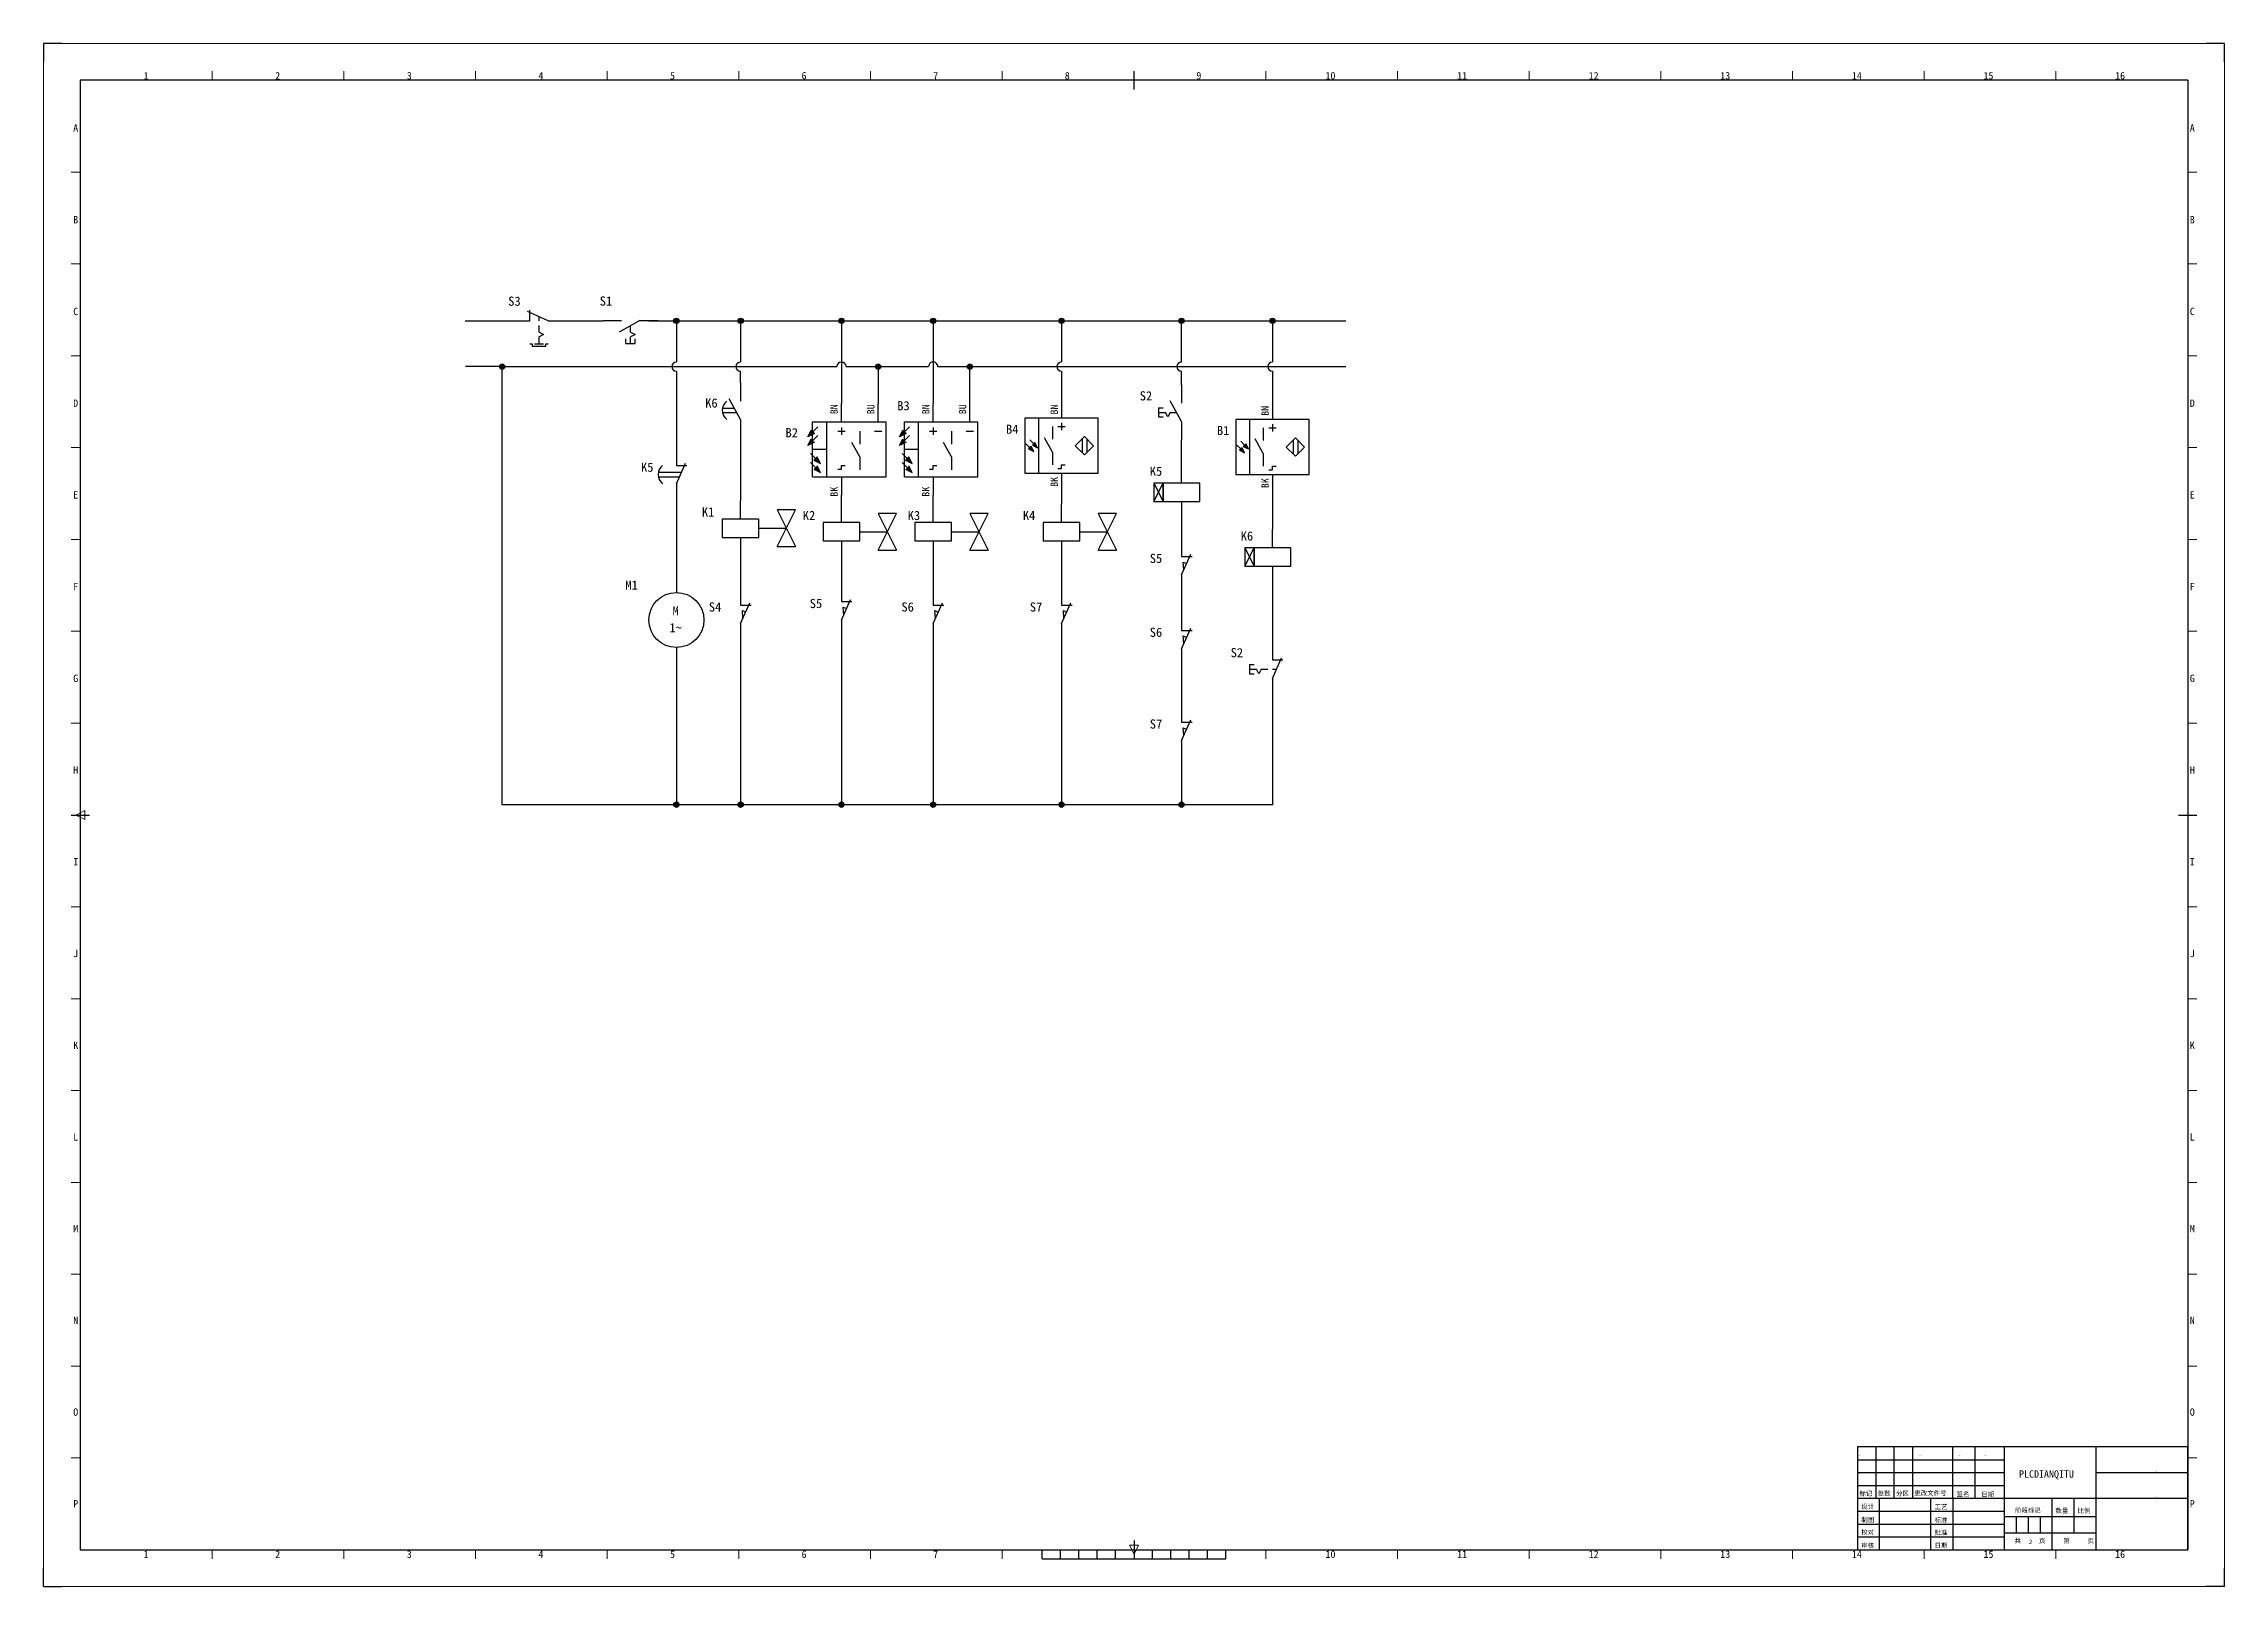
# Model space of a CAD drawing. Header units: millimetres. Extents: x 0 to 1189, y 0 to 841.
import ezdxf
from ezdxf.enums import TextEntityAlignment as Align

# ---------------------------------------------------------------- set-up
doc = ezdxf.new("R2010")
doc.units = ezdxf.units.MM
doc.header["$LTSCALE"] = 12
doc.linetypes.add('ACAD_ISO02W100', pattern=[15, 12, -3])
for name, color, linetype in [('AE_BOR', 7, 'Continuous'), ('iReport-E Fields', 4, 'Continuous'), ('MISC', 2, 'Continuous'), ('RED_2.5mm^2', 1, 'Continuous'), ('SYMS', 7, 'Continuous'), ('TAGS', 7, 'Continuous'), ('TERMS', 7, 'Continuous'), ('图框_外框线', 7, 'Continuous'), ('图框_标题栏属性', 1, 'Continuous'), ('图框_标题栏文字', 6, 'Continuous')]:
    doc.layers.add(name, color=color, linetype=linetype)
doc.styles.add('ACISOTS', font='simhei.ttf')
doc.styles.get("Standard").update_dxf_attribs({"font": 'simhei.ttf'})
doc.styles.add('WD', font='simhei.ttf')
doc.styles.add('WD_IEC', font='simhei.ttf')
doc.styles.add('工程字', font='simhei.ttf')

# ---------------------------------------------------------------- blocks, each defined once
blk = doc.blocks.new('gb_a0')
at = {"color": 7}
for p, q in [((1169, 821), (20, 821)), ((20, 821), (20, 20)), ((1169, 821), (1169, 20)), ((20, 20), (1169, 20))]:
    blk.add_line(p, q, dxfattribs=at)
at = {"layer": 'AE_BOR', "color": 1, "lineweight": 30}
for p, q in [((10, 841), (0, 841)), ((0, 841), (0, 831)), ((1189, 841), (1179, 841)), ((1189, 831), (1189, 841)), ((0, 0), (0, 10)), ((0, 0), (10, 0)), ((1189, 0), (1179, 0)), ((1189, 0), (1189, 10))]:
    blk.add_line(p, q, dxfattribs=at)
at = {"layer": 'AE_BOR', "color": 1, "lineweight": 15}
for p, q in [((0, 841), (1189, 841)), ((0, 0), (0, 841)), ((1189, 841), (1189, 0)), ((91.8125, 821), (91.8125, 826)), ((163.625, 821), (163.625, 826)), ((235.4375, 821), (235.4375, 826)), ((307.25, 821), (307.25, 826)), ((379.0625, 821), (379.0625, 826)), ((450.875, 821), (450.875, 826)), ((522.6875, 821), (522.6875, 826)), ((666.3125, 821), (666.3125, 826)), ((738.125, 821), (738.125, 826)), ((809.9375, 821), (809.9375, 826)), ((881.75, 821), (881.75, 826)), ((953.5625, 821), (953.5625, 826)), ((1025.375, 821), (1025.375, 826)), ((1097.1875, 821), (1097.1875, 826)), ((15, 770.9375), (20, 770.9375)), ((1174, 770.9375), (1169, 770.9375)), ((15, 720.875), (20, 720.875)), ((1174, 720.875), (1169, 720.875)), ((15, 670.8125), (20, 670.8125)), ((1174, 670.8125), (1169, 670.8125)), ((15, 620.75), (20, 620.75)), ((1174, 620.75), (1169, 620.75)), ((15, 570.6875), (20, 570.6875)), ((1174, 570.6875), (1169, 570.6875)), ((15, 520.625), (20, 520.625)), ((1174, 520.625), (1169, 520.625)), ((15, 470.5625), (20, 470.5625)), ((1174, 470.5625), (1169, 470.5625)), ((17.5, 420.5), (22.5, 423)), ((22.5, 418), (17.5, 420.5)), ((22.5, 423), (22.5, 418)), ((15, 370.4375), (20, 370.4375)), ((1174, 370.4375), (1169, 370.4375)), ((15, 320.375), (20, 320.375)), ((1174, 320.375), (1169, 320.375)), ((15, 270.3125), (20, 270.3125)), ((1174, 270.3125), (1169, 270.3125)), ((15, 220.25), (20, 220.25)), ((1174, 220.25), (1169, 220.25)), ((15, 170.1875), (20, 170.1875)), ((1174, 170.1875), (1169, 170.1875)), ((15, 120.125), (20, 120.125)), ((1174, 120.125), (1169, 120.125)), ((15, 70.0625), (20, 70.0625)), ((1174, 70.0625), (1169, 70.0625)), ((91.8125, 20), (91.8125, 15)), ((163.625, 20), (163.625, 15)), ((235.4375, 20), (235.4375, 15)), ((307.25, 20), (307.25, 15)), ((379.0625, 20), (379.0625, 15)), ((450.875, 20), (450.875, 15)), ((522.6875, 20), (522.6875, 15)), ((594.5, 17.5), (592, 22.5)), ((592, 22.5), (597, 22.5)), ((597, 22.5), (594.5, 17.5)), ((666.3125, 20), (666.3125, 15)), ((738.125, 20), (738.125, 15)), ((809.9375, 20), (809.9375, 15)), ((881.75, 20), (881.75, 15)), ((953.5625, 20), (953.5625, 15)), ((1025.375, 20), (1025.375, 15)), ((1097.1875, 20), (1097.1875, 15)), ((1189, 0), (0, 0))]:
    blk.add_line(p, q, dxfattribs=at)
at = {"layer": 'AE_BOR', "color": 2, "lineweight": 30}
for p, q in [((594.5, 816), (594.5, 826)), ((15, 420.5), (25, 420.5)), ((1164, 420.5), (1174, 420.5)), ((594.5, 25), (594.5, 15)), ((544.5, 15), (544.5, 20)), ((544.5, 15), (644.5, 15)), ((554.5, 15), (554.5, 20)), ((564.5, 15), (564.5, 20)), ((574.5, 15), (574.5, 20)), ((584.5, 15), (584.5, 20)), ((604.5, 15), (604.5, 20)), ((614.5, 15), (614.5, 20)), ((624.5, 15), (624.5, 20)), ((634.5, 15), (634.5, 20)), ((644.5, 15), (644.5, 20))]:
    blk.add_line(p, q, dxfattribs=at)
at = {"layer": 'AE_BOR', "color": 1, "lineweight": 15, "style": 'ACISOTS'}
for s, p in [('1', (55.875, 823.5)), ('2', (127.625, 823.5)), ('3', (199.375, 823.5)), ('4', (271.125, 823.5)), ('5', (342.875, 823.5)), ('6', (414.625, 823.5)), ('7', (486.375, 823.5)), ('8', (558.125, 823.5)), ('9', (629.875, 823.5)), ('10', (701.625, 823.5)), ('11', (773.375, 823.5)), ('12', (845.125, 823.5)), ('13', (916.875, 823.5)), ('14', (988.625, 823.5)), ('15', (1060.375, 823.5)), ('16', (1132.125, 823.5)), ('A', (17.5, 795)), ('A', (1171.5, 795)), ('B', (17.5, 745)), ('B', (1171.5, 745)), ('C', (17.5, 695)), ('C', (1171.5, 695)), ('D', (17.5, 645)), ('D', (1171.5, 645)), ('E', (17.5, 595)), ('E', (1171.5, 595)), ('F', (17.5, 545)), ('F', (1171.5, 545)), ('G', (17.5, 495)), ('G', (1171.5, 495)), ('H', (17.5, 445)), ('H', (1171.5, 445)), ('I', (17.5, 395)), ('I', (1171.5, 395)), ('J', (17.5, 345)), ('J', (1171.5, 345)), ('K', (17.5, 295)), ('K', (1171.5, 295)), ('L', (17.5, 245)), ('L', (1171.5, 245)), ('M', (17.5, 195)), ('M', (1171.5, 195)), ('N', (17.5, 145)), ('N', (1171.5, 145)), ('O', (17.5, 95)), ('O', (1171.5, 95)), ('P', (17.5, 45)), ('P', (1171.5, 45)), ('1', (55.875, 17.5)), ('2', (127.625, 17.5)), ('3', (199.375, 17.5)), ('4', (271.125, 17.5)), ('5', (342.875, 17.5)), ('6', (414.625, 17.5)), ('7', (486.375, 17.5)), ('10', (701.625, 17.5)), ('11', (773.375, 17.5)), ('12', (845.125, 17.5)), ('13', (916.875, 17.5)), ('14', (988.625, 17.5)), ('15', (1060.375, 17.5)), ('16', (1132.125, 17.5))]:
    blk.add_text(s, height=4, dxfattribs=at).set_placement(p, align=Align.MIDDLE)
blk = doc.blocks.new('GB_TitleBlock')
at = {"lineweight": -3}
for p, q in [((-50, 42), (0, 42)), ((-50, 28), (0, 28))]:
    blk.add_line(p, q, dxfattribs=at)
blk.add_point((-17, 42), dxfattribs=at)
at = {"layer": '图框_外框线'}
for p, q in [((-180, 49), (-100, 49)), ((-170, 56), (-170, 28)), ((-160, 28), (-160, 56)), ((-150, 56), (-150, 28)), ((-128, 28), (-128, 56)), ((-116, 56), (-116, 28)), ((-100, 56), (-100, 0)), ((-50, 56), (-50, 0)), ((-180, 42), (-100, 42)), ((-180, 35), (-100, 35)), ((-180, 28), (-50, 28)), ((-168, 0), (-168, 28)), ((-140, 0), (-140, 28)), ((-128, 28), (-128, 0)), ((-74, 28), (-74, 0)), ((-62, 28), (-62, 9)), ((-180, 21), (-100, 21)), ((-180, 14), (-100, 14)), ((-50, 18), (-100, 18)), ((-93.5, 18), (-93.5, 9)), ((-87, 18), (-87, 9)), ((-80.5, 18), (-80.5, 9)), ((-180, 7), (-100, 7)), ((-50, 9), (-100, 9))]:
    blk.add_line(p, q, dxfattribs=at)
blk.add_lwpolyline([(0, 56), (-180, 56), (-180, 0), (0, 0), (0, 56)], dxfattribs=at)
at = {"style": 'WD', "flags": 1}
blk.add_attdef('WD_TB', (-168.4, 50.5), '', height=1.5, dxfattribs=at)
at = {"layer": '图框_标题栏属性', "style": '工程字'}
for tag, p in [('REV3', (-179.6, 50.9)), ('REV3DET', (-146.6, 50.9)), ('BY3', (-124.9, 50.9)), ('RD3', (-110.9, 50.9)), ('REV2', (-179.4, 43.5)), ('REV1', (-179.4, 36.8)), ('REV2DET', (-146.4, 43.5)), ('REV1DET', (-146.4, 36.8)), ('BY2', (-124.8, 43.5)), ('BY1', (-124.8, 36.8)), ('RD2', (-110.7, 43.5)), ('RD1', (-110.7, 36.8))]:
    blk.add_attdef(tag, p, '', height=1.5, dxfattribs=at)
for tag, p in [('图号', (-26.6, 46.9)), ('文件名称', (-77, 40.8)), ('XXX1', (-25.3, 35.2))]:
    blk.add_attdef(tag, text='', height=4, dxfattribs=at).set_placement(p, align=Align.MIDDLE)
at = {"layer": '图框_标题栏属性', "lineweight": -3}
for tag, p in [('设计', (-163.6, 22.3)), ('工艺', (-123.6, 22.3)), ('制图', (-163.6, 15.3)), ('标准', (-123.6, 15.3)), ('校对', (-163.6, 8.3)), ('审核', (-163.6, 1.3)), ('批准', (-123.6, 8.3)), ('日期', (-123.6, 1.3))]:
    blk.add_attdef(tag, p, '', height=2.5, dxfattribs=at)
at = {"layer": '图框_标题栏属性', "style": '工程字'}
for tag, p in [('数量', (-68, 13.6)), ('比例', (-56.4, 13.7)), ('总数', (-85.7, 4.3)), ('页数', (-61.2, 4.7))]:
    blk.add_attdef(tag, text='', height=2.5, dxfattribs=at).set_placement(p, align=Align.MIDDLE_CENTER)
at = {"layer": '图框_标题栏文字', "style": '工程字'}
for s, p in [('标记', (-179, 29.4)), ('设计', (-178, 22.3)), ('处数', (-169, 29.4)), ('分区', (-159, 29.4)), ('更改文件号', (-149, 29.6)), ('工艺', (-138, 22.1)), ('签名', (-126, 29)), ('日期', (-112.5, 29)), ('制图', (-178, 15)), ('标准', (-138, 14.9)), ('阶段标记', (-94.1, 20.2)), ('数量', (-72.1, 20)), ('比例', (-60, 20)), ('校对', (-178, 8.3)), ('审核', (-178, 1.1)), ('批准', (-138, 8.1)), ('日期', (-138, 1.1)), ('共     页     第     页', (-94.4, 3.6))]:
    blk.add_text(s, height=2.5, dxfattribs=at).set_placement(p)
blk = doc.blocks.new('WDDOT')
for radius in [0.72, 0.449, 0.223]:
    blk.add_circle((0, 0), radius)
blk = doc.blocks.new('VSV1Y1')
for p, q in [((0, 2.5), (0, 7.5)), ((15, 5), (10, 5)), ((10, 5), (15, -5)), ((10, -5), (15, 5)), ((0, -2.5), (0, -7.5)), ((10, -5), (15, -5))]:
    blk.add_line(p, q)
at = {"linetype": 'ACAD_ISO02W100'}
blk.add_line((5, 0), (12.5, 0), dxfattribs=at)
blk.add_lwpolyline([(-5, -2.5), (5, -2.5), (5, 2.5), (-5, 2.5)], close=True)
at = {"style": 'WD_IEC'}
for tag, height, p in [('INST', 2.7, (-7.14, 11.93)), ('LOC', 2.7, (-7.14, 7.93)), ('TAG1', 2.5, (-7.14, 3.18)), ('DESC1', 2.7, (-7.14, -5.27)), ('DESC2', 2.7, (-7.14, -9.27)), ('DESC3', 2.7, (-7.14, -13.27))]:
    blk.add_attdef(tag, text='', height=height, dxfattribs=at).set_placement(p, align=Align.RIGHT)
blk.add_attdef('TERM01', text='', height=2, rotation=90, dxfattribs=at).set_placement((-0.64, 7.2), align=Align.RIGHT)
at = {"style": 'WD_IEC', "flags": 1}
for tag, p, height in [('X2TERM01', (0, 7.5), 0.32), ('MFG', (1.41, 6.04), 1.5), ('CAT', (1.41, 3.54), 1.5), ('ASSYCODE', (1.59, -4.62), 1), ('FAMILY', (1.59, -6.12), 1), ('X8TERM02', (0, -7.5), 0.32), ('CATDESC', (1.59, -7.62), 1)]:
    blk.add_attdef(tag, p, '', height=height, dxfattribs=at)
at = {"lineweight": 15, "style": 'WD_IEC'}
blk.add_attdef('XREF', text='', height=2.5, dxfattribs=at).set_placement((-7.14, -1.42), align=Align.RIGHT)
at = {"style": 'WD_IEC'}
blk.add_attdef('TERM02', (-0.67, -8.04), '', height=2, rotation=90, dxfattribs=at)
at = {"style": 'WD_IEC', "width": 0.9}
blk.add_attdef('WDTAGALT', text='', height=2.5, dxfattribs=at).set_placement((-6.99, -16.72), align=Align.RIGHT)
blk = doc.blocks.new('VPE11B16')
for p, q in [((0, 7.5), (0, 12.5)), ((10, 7.5), (10, 12.5)), ((-7.85, -7.5), (-7.85, 7.5)), ((-7.85, 7.5), (12.15, 7.5)), ((-7.83, 4.75), (-6.47, 6.11)), ((-4.1, 7.5), (-4.1, -7.5)), ((12.15, -7.5), (12.15, 7.5)), ((-9.2, 3.39), (-8.29, 5.2)), ((-7.38, 4.29), (-9.2, 3.39)), ((-9.2, 0.98), (-8.29, 2.8)), ((-7.38, 1.89), (-9.2, 0.98)), ((-8.29, 5.2), (-7.38, 4.29)), ((-7.85, 0), (-4.1, 0)), ((-7.83, 2.34), (-6.47, 3.71)), ((-1, 4.94), (1, 4.94)), ((0, 5.94), (0, 3.94)), ((5, -2.12), (2.81, 1.81)), ((5, 4.88), (5, 1.38)), ((9, 4.94), (11, 4.94)), ((-7.06, -2.56), (-8.42, -1.2)), ((-7.06, -4.97), (-8.42, -3.6)), ((-6.61, -2.11), (-7.52, -3.02)), ((-7.52, -3.02), (-5.7, -3.92)), ((-7.52, -5.42), (-5.7, -6.33)), ((-5.7, -3.92), (-6.61, -2.11)), ((-5.7, -6.33), (-6.61, -4.51)), ((-1, -5.43), (0, -5.43)), ((0, -5.43), (0, -4.43)), ((0, -4.43), (1, -4.43)), ((5, -2.12), (5, -5.62)), ((-7.85, -7.5), (12.15, -7.5)), ((0, -7.5), (0, -12.5))]:
    blk.add_line(p, q)
for points in [[(-8.29, 5.2), (-7.38, 4.29), (-9.2, 3.39)], [(-8.29, 2.8), (-7.38, 1.89), (-9.2, 0.98)], [(-6.61, -2.11), (-7.52, -3.02), (-5.7, -3.92)], [(-6.61, -4.51), (-7.52, -5.42), (-5.7, -6.33)]]:
    blk.add_solid(points)
at = {"style": 'WD_IEC'}
for tag, height, p in [('INST', 2.7, (-11.85, 12)), ('LOC', 2.7, (-11.85, 8)), ('TAG1', 2.5, (-11.85, 3.25)), ('XREF', 2.5, (-11.85, -1.35)), ('DESC1', 2.7, (-11.85, -5.2)), ('DESC2', 2.7, (-11.85, -9.2)), ('DESC3', 2.7, (-11.85, -13.2))]:
    blk.add_attdef(tag, text='', height=height, dxfattribs=at).set_placement(p, align=Align.RIGHT)
for tag, p in [('TERM01', (-1, 12.23)), ('TERM02', (9, 12.23))]:
    blk.add_attdef(tag, text='', height=2, rotation=90, dxfattribs=at).set_placement(p, align=Align.RIGHT)
at = {"style": 'WD_IEC', "flags": 1}
for tag, p, height in [('X2TERM01', (0, 12.5), 0.32), ('X2TERM02', (10, 12.5), 0.32), ('MFG', (12.69, 6.06), 1.5), ('X4LINK', (-7.85, 0), 0.32), ('X1LINK', (12.15, 0), 0.32), ('CAT', (12.69, 3.56), 1.5), ('ASSYCODE', (12.76, -4.38), 1), ('FAMILY', (12.76, -5.88), 1), ('CATDESC', (12.76, -7.38), 1), ('X8TERM03', (0, -12.5), 0.32)]:
    blk.add_attdef(tag, p, '', height=height, dxfattribs=at)
at = {"style": 'WD_IEC'}
blk.add_attdef('TERM03', (-1, -12.96), '', height=2, rotation=90, dxfattribs=at)
blk = doc.blocks.new('VLS12')
for p, q in [((0, 7.5), (0, 2.5)), ((0, -2.5), (2.5, 3.12)), ((0, 2.5), (2.87, 2.5)), ((0.61, -1.12), (0.49, 1)), ((0.49, 1), (1.38, 0.61)), ((0, -2.5), (0, -7.5))]:
    blk.add_line(p, q)
at = {"style": 'WD_IEC'}
for tag, p in [('INST', (-5.25, 7.75)), ('LOC', (-5.25, 4.25)), ('TAG1', (-5.25, 0.75)), ('DESC1', (-5.25, -7.6)), ('XREF', (-5.25, -3.75)), ('DESC2', (-5.25, -11.1)), ('DESC3', (-5.25, -14.6))]:
    blk.add_attdef(tag, text='', height=2.5, dxfattribs=at).set_placement(p, align=Align.RIGHT)
blk.add_attdef('TERM01', text='', height=2, rotation=90, dxfattribs=at).set_placement((-1, 7.5), align=Align.RIGHT)
at = {"style": 'WD_IEC', "flags": 1}
for tag, p, height in [('X2TERM01', (0, 7.5), 0.32), ('MFG', (2.75, 6.5), 1.5), ('X4LINK', (-0.94, 0), 0.32), ('X1LINK', (1.88, 0), 0.32), ('CAT', (2.75, 4), 1.5), ('ASSYCODE', (1, -4), 1), ('CONTACT', (1, -2.5), 1), ('FAMILY', (1, -5.5), 1), ('COMMON', (2.25, -3.75), 1), ('X8TERM02', (0, -7.5), 0.32), ('CATDESC', (1, -7), 1)]:
    blk.add_attdef(tag, p, '', height=height, dxfattribs=at)
at = {"style": 'WD_IEC'}
blk.add_attdef('TERM02', (-1, -7.5), '', height=2, rotation=90, dxfattribs=at)
at = {"lineweight": 15, "style": 'WD_IEC'}
blk.add_attdef('WDTAGALT', text='', height=2.5, dxfattribs=at).set_placement((-5, -18), align=Align.RIGHT)
blk = doc.blocks.new('VMO12')
blk.add_circle((0, 0), 7.5)
at = {"style": 'WD_IEC'}
for tag, p in [('INST', (-10.5, 15.25)), ('LOC', (-10.5, 11.75)), ('DESC1', (-10.5, 4)), ('TAG1', (-10.5, 8.25)), ('DESC2', (-10.5, 0.5)), ('RATING1', (-10.5, -6.5)), ('DESC3', (-10.5, -3)), ('RATING2', (-10.5, -10)), ('RATING3', (-10.5, -13.5))]:
    blk.add_attdef(tag, text='', height=2.5, dxfattribs=at).set_placement(p, align=Align.RIGHT)
blk.add_attdef('TERM01', (-1, 7.48), '', height=2, rotation=90, dxfattribs=at)
at = {"style": 'WD_IEC', "flags": 1}
for tag, p, height in [('MFG', (2.75, 11.5), 1.5), ('X2TERM01', (0, 7.5), 0.32), ('CAT', (2.75, 9), 1.5), ('X4LINK', (-7.5, 0), 0.32), ('X1LINK', (7.5, 0), 0.32), ('X0TERM03', (5.3, -5.3), 0.32), ('X8TERM02', (0, -7.5), 0.32), ('ASSYCODE', (1, -9), 1), ('CATDESC', (1, -12), 1), ('FAMILY', (1, -10.5), 1)]:
    blk.add_attdef(tag, p, '', height=height, dxfattribs=at)
at = {"style": 'WD_IEC'}
for tag, p in [('M', (-0.2, 1.24)), ('1~', (-0.17, -3.35))]:
    blk.add_attdef(tag, text='', height=2.5, dxfattribs=at).set_placement(p, align=Align.CENTER)
at = {"linetype": 'Continuous', "style": 'WD_IEC'}
blk.add_attdef('TERM03', text='', height=2, dxfattribs=at).set_placement((7.55, -5.55), align=Align.MIDDLE_LEFT)
at = {"style": 'WD_IEC'}
blk.add_attdef('TERM02', text='', height=2, rotation=90, dxfattribs=at).set_placement((-0.9, -7.98), align=Align.RIGHT)
at = {"lineweight": 15, "style": 'WD_IEC'}
blk.add_attdef('XREF', text='', height=2.5, dxfattribs=at).set_placement((-10.5, -17), align=Align.RIGHT)
blk = doc.blocks.new('VPE11PE2')
for p, q in [((-6.25, 7.5), (-6.25, -7.5)), ((0, 6.25), (0, 4.25)), ((-8.66, -0.53), (-9.72, 0.53)), ((-7.59, 0.53), (-8.66, 1.59)), ((-7.24, 0.88), (-7.95, 0.18)), ((-7.95, 0.18), (-6.53, -0.53)), ((-6.53, -0.53), (-7.24, 0.88)), ((-2.5, -1.75), (-4.69, 2.19)), ((-2.5, 5.25), (-2.5, 1.75)), ((-1, 5.25), (1, 5.25)), ((5.62, 1.87), (5.62, -1.88)), ((6.88, 1.87), (6.88, -1.88)), ((-8.3, -0.18), (-9.01, -0.88)), ((-9.01, -0.88), (-7.59, -1.59)), ((-7.59, -1.59), (-8.3, -0.18)), ((-2.5, -1.75), (-2.5, -5.25)), ((0, -6.25), (0, -5.25)), ((0, -5.25), (1, -5.25)), ((-1, -6.25), (0, -6.25))]:
    blk.add_line(p, q)
for points in [[(-10, -7.5), (10, -7.5), (10, 7.5), (-10, 7.5)], [(6.25, 2.5), (8.75, 0), (6.25, -2.5), (3.75, 0)]]:
    blk.add_lwpolyline(points, close=True)
for points in [[(-7.24, 0.88), (-7.95, 0.18), (-6.53, -0.53)], [(-8.3, -0.18), (-9.01, -0.88), (-7.59, -1.59)]]:
    blk.add_solid(points)
at = {"style": 'WD_IEC'}
for tag, p in [('INST', (-11.75, 10.25)), ('LOC', (-11.75, 6.75)), ('TAG1', (-11.75, 3.25)), ('XREF', (-11.75, -1.35)), ('DESC1', (-11.75, -5.2)), ('DESC2', (-11.75, -8.7)), ('DESC3', (-11.75, -12.2)), ('WDTAGALT', (-11.25, -15.12))]:
    blk.add_attdef(tag, text='', height=2.5, dxfattribs=at).set_placement(p, align=Align.RIGHT)
blk.add_attdef('TERM02', (-1, 8.5), '', height=2, rotation=90, dxfattribs=at)
at = {"style": 'WD_IEC', "flags": 1}
for tag, p, height in [('X2TERM02', (0, 7.5), 0.32), ('MFG', (12.75, 6.5), 1.5), ('CAT', (12.75, 4), 1.5), ('ASSYCODE', (11, -4), 1), ('FAMILY', (11, -5.5), 1), ('X8TERM01', (0, -7.5), 0.32), ('CATDESC', (11, -7), 1)]:
    blk.add_attdef(tag, p, '', height=height, dxfattribs=at)
at = {"style": 'WD_IEC'}
blk.add_attdef('TERM01', text='', height=2, rotation=90, dxfattribs=at).set_placement((-1, -8.5), align=Align.RIGHT)
blk = doc.blocks.new('VTD1N')
for p, q in [((0, 2.5), (0, 7.5)), ((-7.5, -2.5), (-5, 2.5)), ((-7.5, 2.5), (-5, -2.5)), ((0, -2.5), (0, -7.5))]:
    blk.add_line(p, q)
for points in [[(-7.5, 2.5), (-7.5, -2.5), (-5, -2.5), (-5, 2.5)], [(-5, 2.5), (-5, -2.5), (5, -2.5), (5, 2.5)]]:
    blk.add_lwpolyline(points, close=True)
at = {"style": 'WD_IEC'}
for tag, p in [('INST', (-5.25, 11.5)), ('TAG1', (-5.25, 4.5)), ('LOC', (-5.25, 8)), ('DESC1', (-5.25, -6.85)), ('DESC2', (-5.25, -10.35)), ('DESC3', (-5.25, -13.85))]:
    blk.add_attdef(tag, text='', height=2.5, dxfattribs=at).set_placement(p, align=Align.RIGHT)
blk.add_attdef('TERM01', text='', height=2, rotation=90, dxfattribs=at).set_placement((-1, 7.5), align=Align.RIGHT)
at = {"style": 'WD_IEC', "flags": 1}
for tag, p, height in [('X2TERM01', (0, 7.5), 0.32), ('X4LINK', (-7.5, 0), 0.32), ('ASSYCODE', (1, -4), 1), ('FAMILY', (1, -5.5), 1), ('X8TERM02', (0, -7.5), 0.32), ('CATDESC', (1, -7), 1)]:
    blk.add_attdef(tag, p, '', height=height, dxfattribs=at)
at = {"style": 'WD_IEC', "flags": 9}
for tag, p in [('CAT', (-8.5, -1.5)), ('MFG', (-8.5, 1))]:
    blk.add_attdef(tag, text='', height=1.5, dxfattribs=at).set_placement(p, align=Align.RIGHT)
at = {"style": 'WD_IEC'}
blk.add_attdef('TERM02', (-1, -7.5), '', height=2, rotation=90, dxfattribs=at)
at = {"style": 'WD_IEC', "width": 0.9, "flags": 1}
blk.add_attdef('X1LINK', (5, 0), '', height=0.32, dxfattribs=at)
at = {"style": 'WD_IEC'}
blk.add_attdef('RATING1', text='', height=2.5, dxfattribs=at).set_placement((6.5, 2.5), align=Align.MIDDLE_LEFT)
at = {"lineweight": 9, "style": 'WD_IEC'}
for tag, p in [('NO', (-5.5, -16.5)), ('NC', (-5.5, -20))]:
    blk.add_attdef(tag, text='', height=2.5, dxfattribs=at).set_placement(p, align=Align.TOP_RIGHT)
for tag, p in [('XREFNO', (-4, -16.5)), ('XREFNC', (-4, -20))]:
    blk.add_attdef(tag, text='', height=2.5, dxfattribs=at).set_placement(p, align=Align.TOP_LEFT)
blk = doc.blocks.new('VTD22N')
for p, q in [((0, 7.5), (0, 2.5)), ((-4.94, 0.62), (1.39, 0.62)), ((0, -2.5), (2.5, 3.12)), ((0, 2.5), (2.87, 2.5)), ((-4.94, -0.62), (0.83, -0.62)), ((0, -2.5), (0, -7.5))]:
    blk.add_line(p, q)
blk.add_arc((-1.88, 0), 3.12, 126.8699, 233.1301)
at = {"style": 'WD_IEC'}
for tag, p in [('INST', (-6.25, 7.75)), ('LOC', (-6.25, 4.25)), ('TAG2', (-6.25, 0.75)), ('DESC1', (-5.25, -7.6)), ('XREF', (-6.25, -3.75)), ('DESC2', (-5.25, -11.1)), ('DESC3', (-5.25, -14.6))]:
    blk.add_attdef(tag, text='', height=2.5, dxfattribs=at).set_placement(p, align=Align.RIGHT)
blk.add_attdef('TERM01', text='', height=2, rotation=90, dxfattribs=at).set_placement((-1, 7.5), align=Align.RIGHT)
at = {"style": 'WD_IEC', "flags": 1}
for tag, p, height in [('X2TERM01', (0, 7.5), 0.32), ('X4LINK', (-5.75, 0), 0.32), ('X1LINK', (1.11, 0), 0.32), ('CONTACT', (4, -4.75), 1), ('FAMILY', (4, -6.25), 1), ('COMMON', (5.25, -6), 1), ('X8TERM02', (0, -7.5), 0.32)]:
    blk.add_attdef(tag, p, '', height=height, dxfattribs=at)
at = {"style": 'WD_IEC'}
blk.add_attdef('TERM02', (-1, -7.5), '', height=2, rotation=90, dxfattribs=at)
blk = doc.blocks.new('VTD21N')
for p, q in [((0, 7.5), (0, 2.5)), ((-4.94, 0.62), (-1.74, 0.62)), ((0, -2.5), (-3.12, 3.12)), ((-4.94, -0.62), (-1.04, -0.62)), ((0, -2.5), (0, -7.5))]:
    blk.add_line(p, q)
blk.add_arc((-1.88, 0), 3.12, 126.8699, 233.1301)
at = {"style": 'WD_IEC'}
for tag, p in [('INST', (-6.25, 7.75)), ('LOC', (-6.25, 4.25)), ('TAG2', (-6.25, 0.75)), ('DESC1', (-5.25, -7.6)), ('XREF', (-6.25, -3.75)), ('DESC2', (-5.25, -11.1)), ('DESC3', (-5.25, -14.6))]:
    blk.add_attdef(tag, text='', height=2.5, dxfattribs=at).set_placement(p, align=Align.RIGHT)
blk.add_attdef('TERM01', text='', height=2, rotation=90, dxfattribs=at).set_placement((-1, 7.5), align=Align.RIGHT)
at = {"style": 'WD_IEC', "flags": 1}
for tag, p, height in [('X2TERM01', (0, 7.5), 0.32), ('X4LINK', (-5.75, 0), 0.32), ('X1LINK', (-0.5, 0), 0.32), ('CONTACT', (4, -4.75), 1), ('FAMILY', (4, -6.25), 1), ('COMMON', (5.25, -6), 1), ('X8TERM02', (0, -7.5), 0.32)]:
    blk.add_attdef(tag, p, '', height=height, dxfattribs=at)
at = {"style": 'WD_IEC'}
blk.add_attdef('TERM02', (-1, -7.5), '', height=2, rotation=90, dxfattribs=at)
blk = doc.blocks.new('HPB12REL')
for p, q in [((-7.5, 0), (-2.5, 0)), ((2.5, 0), (-3.12, 2.5)), ((-2.5, 0), (-2.5, 2.87)), ((0, 0), (0, 1.11)), ((2.5, 0), (7.5, 0)), ((0, -3.12), (0, -1.25)), ((0, -3.12), (1.25, -3.75)), ((1.25, -3.75), (0, -4.38)), ((0, -6.25), (0, -4.38)), ((-2.5, -6.25), (-1.88, -6.25)), ((-1.88, -6.25), (-1.88, -6.88)), ((-1.88, -6.88), (1.88, -6.88)), ((-1.25, -6.25), (1.25, -6.25)), ((1.88, -6.88), (1.88, -6.25)), ((1.88, -6.25), (2.5, -6.25))]:
    blk.add_line(p, q)
at = {"style": 'WD_IEC'}
for tag, p in [('INST', (-5, 11.12)), ('TAG1', (-5, 4.12)), ('LOC', (-5, 7.62)), ('DESC1', (-5, -11.25)), ('DESC2', (-5, -14.75)), ('DESC3', (-5, -18.25))]:
    blk.add_attdef(tag, text='', height=2.5, dxfattribs=at).set_placement(p, align=Align.RIGHT)
for tag, p, height, flags in [('MFG', (4.92, 12.12), 1.5, 9), ('CAT', (4.92, 9.62), 1.5, 9), ('X4TERM01', (-7.5, 0), 0.32, 1), ('TERM01', (-7.5, 1), 2, 8), ('X2LINK', (0, 1.74), 0.32, 1), ('X1TERM02', (7.5, 0), 0.32, 1), ('ASSYCODE', (3.5, -2.75), 1, 1), ('CATDESC', (3.5, -5.75), 1, 1), ('FAMILY', (3.5, -4.25), 1, 1), ('CONTACT', (3.5, -7.5), 1, 1), ('COMMON', (4.75, -8.75), 1, 1)]:
    blk.add_attdef(tag, p, '', height=height, dxfattribs=dict(at, flags=flags))
at = {"style": 'WD_IEC', "flags": 8}
blk.add_attdef('TERM02', text='', height=2, dxfattribs=at).set_placement((7.5, 1), align=Align.RIGHT)
at = {"lineweight": 15, "style": 'WD_IEC'}
blk.add_attdef('XREF', text='', height=2.5, dxfattribs=at).set_placement((-5, -7.5), align=Align.RIGHT)
blk = doc.blocks.new('HPB11L')
for p, q in [((-7.5, 0), (-2.5, 0)), ((2.5, 0), (-3.12, -3.12)), ((2.5, 0), (7.5, 0)), ((-1.25, -6.25), (-1.25, -5)), ((0, -3.12), (0, -1.39)), ((0, -3.12), (1.25, -3.75)), ((1.25, -3.75), (0, -4.38)), ((0, -6.25), (0, -4.38)), ((1.25, -6.25), (1.25, -5)), ((-1.25, -6.25), (1.25, -6.25))]:
    blk.add_line(p, q)
at = {"style": 'WD_IEC'}
for tag, p in [('INST', (-5, 11.12)), ('TAG1', (-5, 4.12)), ('LOC', (-5, 7.62)), ('DESC1', (-5, -11.25)), ('DESC2', (-5, -14.75)), ('DESC3', (-5, -18.25))]:
    blk.add_attdef(tag, text='', height=2.5, dxfattribs=at).set_placement(p, align=Align.RIGHT)
for tag, p, height, flags in [('MFG', (4.92, 12.12), 1.5, 9), ('CAT', (4.92, 9.62), 1.5, 9), ('X4TERM01', (-7.5, 0), 0.32, 1), ('TERM01', (-7.5, 1), 2, 8), ('X2LINK', (0, 0), 0.32, 1), ('X1TERM02', (7.5, 0), 0.32, 1), ('ASSYCODE', (3.5, -2.75), 1, 1), ('CATDESC', (3.5, -5.75), 1, 1), ('FAMILY', (3.5, -4.25), 1, 1), ('CONTACT', (3.5, -7.5), 1, 1), ('COMMON', (4.75, -8.75), 1, 1)]:
    blk.add_attdef(tag, p, '', height=height, dxfattribs=dict(at, flags=flags))
at = {"style": 'WD_IEC', "flags": 8}
blk.add_attdef('TERM02', text='', height=2, dxfattribs=at).set_placement((7.5, 1), align=Align.RIGHT)
at = {"lineweight": 15, "style": 'WD_IEC'}
blk.add_attdef('XREF', text='', height=2.5, dxfattribs=at).set_placement((-5, -7.5), align=Align.RIGHT)
blk = doc.blocks.new('VPB11L')
for p, q in [((0, 7.5), (0, 2.5)), ((-6.25, 1.25), (-6.25, -1.25)), ((-6.25, 1.25), (-5, 1.25)), ((-6.25, 0), (-4.375, 0)), ((-3.75, -1.25), (-4.375, 0)), ((-3.125, 0), (-3.75, -1.25)), ((0, -2.5), (-3.125, 3.125)), ((-3.125, 0), (-1.389, 0)), ((-6.25, -1.25), (-5, -1.25)), ((0, -2.5), (0, -7.5))]:
    blk.add_line(p, q)
at = {"style": 'WD_IEC'}
for tag, p in [('INST', (-8, 10.25)), ('LOC', (-8, 6.75)), ('TAG1', (-8, 3.25)), ('DESC1', (-8, -10.35)), ('DESC2', (-8, -13.85)), ('DESC3', (-8, -17.35))]:
    blk.add_attdef(tag, text='', height=2.5, dxfattribs=at).set_placement(p, align=Align.RIGHT)
blk.add_attdef('TERM01', text='', height=2, rotation=90, dxfattribs=at).set_placement((-1, 7.5), align=Align.RIGHT)
at = {"style": 'WD_IEC', "flags": 1}
for tag, p, height in [('X2TERM01', (0, 7.5), 0.32), ('X1LINK', (0, 0), 0.32), ('CONTACT', (0.5, 4.5), 1), ('COMMON', (1.75, 3.25), 1), ('ASSYCODE', (1, -4), 1), ('FAMILY', (1, -5.5), 1), ('X8TERM02', (0, -7.5), 0.32), ('CATDESC', (1, -7), 1)]:
    blk.add_attdef(tag, p, '', height=height, dxfattribs=at)
at = {"style": 'WD_IEC', "flags": 9}
for tag, p in [('MFG', (-8.5, -0.25)), ('CAT', (-8.5, -2.75))]:
    blk.add_attdef(tag, text='', height=1.5, dxfattribs=at).set_placement(p, align=Align.RIGHT)
at = {"style": 'WD_IEC'}
blk.add_attdef('TERM02', (-1, -7.5), '', height=2, rotation=90, dxfattribs=at)
at = {"lineweight": 15, "style": 'WD_IEC'}
blk.add_attdef('XREF', text='', height=2.5, dxfattribs=at).set_placement((-8, -6.35), align=Align.RIGHT)
blk = doc.blocks.new('VPB12L')
for p, q in [((0, 7.5), (0, 2.5)), ((-6.25, 1.25), (-6.25, -1.25)), ((-6.25, 1.25), (-5, 1.25)), ((-6.25, 0), (-4.375, 0)), ((-3.75, -1.25), (-4.375, 0)), ((-3.125, 0), (-3.75, -1.25)), ((-3.125, 0), (-1.25, 0)), ((0, -2.5), (2.5, 3.125)), ((0, 2.5), (2.8678, 2.5)), ((0, 0), (1.1111, 0)), ((-6.25, -1.25), (-5, -1.25)), ((0, -2.5), (0, -7.5))]:
    blk.add_line(p, q)
at = {"style": 'WD_IEC'}
for tag, p in [('INST', (-8, 10.25)), ('LOC', (-8, 6.75)), ('TAG1', (-8, 3.25)), ('DESC1', (-8, -10.35)), ('DESC2', (-8, -13.85)), ('DESC3', (-8, -17.35))]:
    blk.add_attdef(tag, text='', height=2.5, dxfattribs=at).set_placement(p, align=Align.RIGHT)
blk.add_attdef('TERM01', text='', height=2, rotation=90, dxfattribs=at).set_placement((-1, 7.5), align=Align.RIGHT)
at = {"style": 'WD_IEC', "flags": 1}
for tag, p, height in [('X2TERM01', (0, 7.5), 0.32), ('CONTACT', (0.5, 4.5), 1), ('X1LINK', (1.5, 0), 0.32), ('COMMON', (1.75, 3.25), 1), ('ASSYCODE', (1, -4), 1), ('FAMILY', (1, -5.5), 1), ('X8TERM02', (0, -7.5), 0.32), ('CATDESC', (1, -7), 1)]:
    blk.add_attdef(tag, p, '', height=height, dxfattribs=at)
at = {"style": 'WD_IEC', "flags": 9}
for tag, p in [('MFG', (-8.5, -0.25)), ('CAT', (-8.5, -2.75))]:
    blk.add_attdef(tag, text='', height=1.5, dxfattribs=at).set_placement(p, align=Align.RIGHT)
at = {"style": 'WD_IEC'}
blk.add_attdef('TERM02', (-1, -7.5), '', height=2, rotation=90, dxfattribs=at)
at = {"lineweight": 15, "style": 'WD_IEC'}
blk.add_attdef('XREF', text='', height=2.5, dxfattribs=at).set_placement((-8, -6.35), align=Align.RIGHT)

msp = doc.modelspace()

# ---------------------------------------------------------------- linework, layer by layer
at = {"lineweight": -3}
msp.add_point((1152, 48), dxfattribs=at)
at = {"layer": 'RED_2.5mm^2', "color": 0}
for p, q in [((229.8, 689.9), (255.1, 689.9)), ((285.1, 689.9), (300.1, 689.9)), ((300.3, 689.9), (305, 689.9)), ((330, 689.9), (338.4, 689.9)), ((335, 689.9), (710, 689.9)), ((345, 689.9), (345, 667.5)), ((380, 689.9), (380, 667.5)), ((435, 689.9), (435, 644.9)), ((485, 689.9), (485, 644.9)), ((555, 689.9), (555, 667.5)), ((620.4, 667.5), (620.4, 689.9)), ((670, 689.9), (670, 667.5)), ((250, 664.9), (230, 664.9)), ((250, 664.9), (432.4, 664.9)), ((250, 509.9), (250, 664.9)), ((345, 662.4), (345, 621.1)), ((380, 656.1), (380, 662.4)), ((437.5, 664.9), (482.4, 664.9)), ((455, 664.9), (455, 644.9)), ((487.5, 664.9), (710, 664.9)), ((505, 644.9), (505, 664.9)), ((555, 662.4), (555, 636.8)), ((620.4, 655), (620.4, 662.2)), ((670, 662.4), (670, 636.1)), ((380, 626.1), (380, 591.8)), ((620.4, 615), (620.4, 625)), ((555, 606.8), (555, 589.9)), ((620.4, 611.4), (620.4, 616.4)), ((435, 584.9), (435, 594.9)), ((485, 584.9), (485, 594.9)), ((670, 606.1), (670, 576.1)), ((345, 591.1), (345, 541.8)), ((620.4, 581.4), (620.4, 571.4)), ((380, 561.8), (380, 544.9)), ((435, 559.9), (435, 546.8)), ((485, 559.9), (485, 544.9)), ((555, 559.9), (555, 544.9)), ((620.4, 541.4), (620.4, 531.1)), ((670, 546.1), (670, 536.1)), ((670, 536.1), (670, 515)), ((345, 511.8), (345, 509.9)), ((380, 514.9), (380, 499)), ((435, 516.8), (435, 509.9)), ((485, 514.9), (485, 509.9)), ((555, 514.9), (555, 509.9)), ((250, 426.1), (250, 509.9)), ((345, 509.9), (345, 426.1)), ((435, 509.9), (435, 426.1)), ((485, 509.9), (485, 426.1)), ((555, 509.9), (555, 426.1)), ((620.4, 501.1), (620.4, 481.1)), ((380, 499), (380, 466.1)), ((670, 485), (670, 426.1)), ((380, 469), (380, 426.1)), ((620.4, 451.1), (620.4, 426.1)), ((620.4, 426.1), (250, 426.1)), ((670, 426.1), (620.4, 426.1))]:
    msp.add_line(p, q, dxfattribs=at)
for centre, start, end in [((345, 664.9), 90, 270), ((380, 664.9), 90, 270), ((435, 664.9), 0, 180), ((485, 664.9), 359.5689, 180), ((555, 664.9), 90, 270), ((620.4, 664.9), 90, 270), ((670, 664.9), 90, 270)]:
    msp.add_arc(centre, 2.54, start, end, dxfattribs=at)

# ---------------------------------------------------------------- block references
ref = msp.add_blockref('GB_TitleBlock', (1169, 20))
ref.add_attrib('文件名称', 'PLCDIANQITU', dxfattribs={"layer": '图框_标题栏属性', "height": 4, "style": '工程字'}).set_placement((1092, 60.8), align=Align.MIDDLE)
ref.add_attrib('总数', '2', dxfattribs={"layer": '图框_标题栏属性', "height": 2.5, "style": '工程字'}).set_placement((1083.3, 24.3), align=Align.MIDDLE_CENTER)
ref.add_attrib('REV3', '-', (989.4, 70.9), dxfattribs={"layer": '图框_标题栏属性', "height": 1.5, "style": '工程字'})
ref.add_attrib('REV3DET', '-', (1022.4, 70.9), dxfattribs={"layer": '图框_标题栏属性', "height": 1.5, "style": '工程字'})
ref.add_attrib('BY3', '-', (1044.1, 70.9), dxfattribs={"layer": '图框_标题栏属性', "height": 1.5, "style": '工程字'})
ref.add_attrib('RD3', '-', (1058.1, 70.9), dxfattribs={"layer": '图框_标题栏属性', "height": 1.5, "style": '工程字'})
at = {"layer": 'iReport-E Fields', "lineweight": -3}
msp.add_blockref('gb_a0', (0, 0), dxfattribs=at)
at = {"layer": 'SYMS', "color": 0}
ref = msp.add_blockref('HPB12REL', (270.1, 689.9), dxfattribs=dict(at, xscale=2, yscale=2, zscale=2))
ref.add_attrib('TAG1', 'S3', dxfattribs={"layer": 'TAGS', "height": 5, "style": 'WD_IEC'}).set_placement((260.1, 698.1), align=Align.RIGHT)
ref = msp.add_blockref('HPB11L', (320, 690), dxfattribs=dict(at, xscale=2, yscale=2, zscale=2))
ref.add_attrib('TAG1', 'S1', dxfattribs={"layer": 'TAGS', "height": 5, "style": 'WD_IEC'}).set_placement((310, 698.2), align=Align.RIGHT)
at = {"layer": 'SYMS', "color": 0, "xscale": 2, "yscale": 2, "zscale": 2}
for p in [(345, 689.9), (380, 689.9), (435, 689.9), (485, 689.9), (555, 689.9), (620.4, 689.9), (670, 689.9), (250, 664.9), (455, 664.9), (505, 664.9), (345, 426.1), (380, 426.1), (435, 426.1), (485, 426.1), (555, 426.1), (620.4, 426.1)]:
    msp.add_blockref('WDDOT', p, dxfattribs=at)
at = {"layer": 'SYMS', "color": 0}
ref = msp.add_blockref('VTD21N', (380, 641.1), dxfattribs=dict(at, xscale=2, yscale=2, zscale=2))
ref.add_attrib('TAG2', 'K6', dxfattribs={"layer": 'TAGS', "height": 5, "style": 'WD_IEC'}).set_placement((367.5, 642.6), align=Align.RIGHT)
ref = msp.add_blockref('VPB11L', (620.4, 640), dxfattribs=dict(at, xscale=2, yscale=2, zscale=2))
ref.add_attrib('TAG1', 'S2', dxfattribs={"layer": 'TAGS', "height": 5, "style": 'WD_IEC'}).set_placement((604.4, 646.5), align=Align.RIGHT)
ref = msp.add_blockref('VPE11B16', (435, 619.9), dxfattribs=dict(at, xscale=2, yscale=2, zscale=2))
ref.add_attrib('TERM02', 'BU', dxfattribs={"layer": 'TERMS', "height": 4, "rotation": 90, "style": 'WD_IEC'}).set_placement((453, 644.4), align=Align.RIGHT)
ref.add_attrib('TERM01', 'BN', dxfattribs={"layer": 'TERMS', "height": 4, "rotation": 90, "style": 'WD_IEC'}).set_placement((433, 644.4), align=Align.RIGHT)
ref.add_attrib('TERM03', 'BK', (433, 594), dxfattribs={"layer": 'TERMS', "height": 4, "rotation": 90, "style": 'WD_IEC'})
ref.add_attrib('TAG1', 'B2', dxfattribs={"layer": 'TAGS', "height": 5, "style": 'WD_IEC'}).set_placement((411.3, 626.4), align=Align.RIGHT)
ref = msp.add_blockref('VPE11B16', (485, 619.9), dxfattribs=dict(at, xscale=2, yscale=2, zscale=2))
ref.add_attrib('TERM02', 'BU', dxfattribs={"layer": 'TERMS', "height": 4, "rotation": 90, "style": 'WD_IEC'}).set_placement((503, 644.4), align=Align.RIGHT)
ref.add_attrib('TERM01', 'BN', dxfattribs={"layer": 'TERMS', "height": 4, "rotation": 90, "style": 'WD_IEC'}).set_placement((483, 644.4), align=Align.RIGHT)
ref.add_attrib('TERM03', 'BK', (483, 594), dxfattribs={"layer": 'TERMS', "height": 4, "rotation": 90, "style": 'WD_IEC'})
ref.add_attrib('TAG1', 'B3', dxfattribs={"layer": 'TAGS', "height": 5, "style": 'WD_IEC'}).set_placement((472.2, 641.1), align=Align.RIGHT)
ref = msp.add_blockref('VPE11PE2', (555, 621.8), dxfattribs=dict(at, xscale=2, yscale=2, zscale=2))
ref.add_attrib('TERM02', 'BN', (553, 638.8), dxfattribs={"layer": 'TERMS', "height": 4, "rotation": 90, "style": 'WD_IEC'})
ref.add_attrib('TERM01', 'BK', dxfattribs={"layer": 'TERMS', "height": 4, "rotation": 90, "style": 'WD_IEC'}).set_placement((553, 604.8), align=Align.RIGHT)
ref.add_attrib('TAG1', 'B4', dxfattribs={"layer": 'TAGS', "height": 5, "style": 'WD_IEC'}).set_placement((531.5, 628.3), align=Align.RIGHT)
ref = msp.add_blockref('VPE11PE2', (670, 621.1), dxfattribs=dict(at, xscale=2, yscale=2, zscale=2))
ref.add_attrib('TERM02', 'BN', (668, 638.1), dxfattribs={"layer": 'TERMS', "height": 4, "rotation": 90, "style": 'WD_IEC'})
ref.add_attrib('TERM01', 'BK', dxfattribs={"layer": 'TERMS', "height": 4, "rotation": 90, "style": 'WD_IEC'}).set_placement((668, 604.1), align=Align.RIGHT)
ref.add_attrib('TAG1', 'B1', dxfattribs={"layer": 'TAGS', "height": 5, "style": 'WD_IEC'}).set_placement((646.5, 627.6), align=Align.RIGHT)
ref = msp.add_blockref('VTD22N', (345, 606.1), dxfattribs=dict(at, xscale=2, yscale=2, zscale=2))
ref.add_attrib('TAG2', 'K5', dxfattribs={"layer": 'TAGS', "height": 5, "style": 'WD_IEC'}).set_placement((332.5, 607.6), align=Align.RIGHT)
ref = msp.add_blockref('VTD1N', (620.4, 596.4), dxfattribs=dict(at, xscale=2, yscale=2, zscale=2))
ref.add_attrib('TAG1', 'K5', dxfattribs={"layer": 'TAGS', "height": 5, "style": 'WD_IEC'}).set_placement((609.9, 605.4), align=Align.RIGHT)
ref = msp.add_blockref('VSV1Y1', (380, 576.8), dxfattribs=dict(at, xscale=2, yscale=2, zscale=2))
ref.add_attrib('TAG1', 'K1', dxfattribs={"layer": 'TAGS', "height": 5, "style": 'WD_IEC'}).set_placement((365.7, 583.2), align=Align.RIGHT)
ref = msp.add_blockref('VSV1Y1', (435, 574.9), dxfattribs=dict(at, xscale=2, yscale=2, zscale=2))
ref.add_attrib('TAG1', 'K2', dxfattribs={"layer": 'TAGS', "height": 5, "style": 'WD_IEC'}).set_placement((420.7, 581.3), align=Align.RIGHT)
ref = msp.add_blockref('VSV1Y1', (485, 574.9), dxfattribs=dict(at, xscale=2, yscale=2, zscale=2))
ref.add_attrib('TAG1', 'K3', dxfattribs={"layer": 'TAGS', "height": 5, "style": 'WD_IEC'}).set_placement((477.9, 581.3), align=Align.RIGHT)
ref = msp.add_blockref('VSV1Y1', (555, 574.9), dxfattribs=dict(at, xscale=2, yscale=2, zscale=2))
ref.add_attrib('TAG1', 'K4', dxfattribs={"layer": 'TAGS', "height": 5, "style": 'WD_IEC'}).set_placement((540.7, 581.3), align=Align.RIGHT)
ref = msp.add_blockref('VLS12', (620.4, 556.4), dxfattribs=dict(at, xscale=2, yscale=2, zscale=2))
ref.add_attrib('TAG1', 'S5', dxfattribs={"layer": 'TAGS', "height": 5, "style": 'WD_IEC'}).set_placement((609.9, 557.9), align=Align.RIGHT)
ref = msp.add_blockref('VTD1N', (670, 561.1), dxfattribs=dict(at, xscale=2, yscale=2, zscale=2))
ref.add_attrib('TAG1', 'K6', dxfattribs={"layer": 'TAGS', "height": 5, "style": 'WD_IEC'}).set_placement((659.5, 570.1), align=Align.RIGHT)
ref = msp.add_blockref('VMO12', (345, 526.8), dxfattribs=dict(at, xscale=2, yscale=2, zscale=2))
ref.add_attrib('M', 'M', dxfattribs={"layer": 'MISC', "color": 7, "height": 5, "style": 'WD_IEC'}).set_placement((344.6, 529.3), align=Align.CENTER)
ref.add_attrib('1~', '1~', dxfattribs={"layer": 'MISC', "color": 7, "height": 5, "style": 'WD_IEC'}).set_placement((344.6, 520.1), align=Align.CENTER)
ref.add_attrib('TAG1', 'M1', dxfattribs={"layer": 'TAGS', "height": 5, "style": 'WD_IEC'}).set_placement((324, 543.3), align=Align.RIGHT)
ref = msp.add_blockref('VLS12', (380, 529.9), dxfattribs=dict(at, xscale=2, yscale=2, zscale=2))
ref.add_attrib('TAG1', 'S4', dxfattribs={"layer": 'TAGS', "height": 5, "style": 'WD_IEC'}).set_placement((369.5, 531.4), align=Align.RIGHT)
ref = msp.add_blockref('VLS12', (435, 531.8), dxfattribs=dict(at, xscale=2, yscale=2, zscale=2))
ref.add_attrib('TAG1', 'S5', dxfattribs={"layer": 'TAGS', "height": 5, "style": 'WD_IEC'}).set_placement((424.5, 533.3), align=Align.RIGHT)
ref = msp.add_blockref('VLS12', (485, 529.9), dxfattribs=dict(at, xscale=2, yscale=2, zscale=2))
ref.add_attrib('TAG1', 'S6', dxfattribs={"layer": 'TAGS', "height": 5, "style": 'WD_IEC'}).set_placement((474.5, 531.4), align=Align.RIGHT)
ref = msp.add_blockref('VLS12', (555, 529.9), dxfattribs=dict(at, xscale=2, yscale=2, zscale=2))
ref.add_attrib('TAG1', 'S7', dxfattribs={"layer": 'TAGS', "height": 5, "style": 'WD_IEC'}).set_placement((544.5, 531.4), align=Align.RIGHT)
ref = msp.add_blockref('VLS12', (620.4, 516.1), dxfattribs=dict(at, xscale=2, yscale=2, zscale=2))
ref.add_attrib('TAG1', 'S6', dxfattribs={"layer": 'TAGS', "height": 5, "style": 'WD_IEC'}).set_placement((609.9, 517.6), align=Align.RIGHT)
ref = msp.add_blockref('VPB12L', (670, 500), dxfattribs=dict(at, xscale=2, yscale=2, zscale=2))
ref.add_attrib('TAG1', 'S2', dxfattribs={"layer": 'TAGS', "height": 5, "style": 'WD_IEC'}).set_placement((654, 506.5), align=Align.RIGHT)
ref = msp.add_blockref('VLS12', (620.4, 466.1), dxfattribs=dict(at, xscale=2, yscale=2, zscale=2))
ref.add_attrib('TAG1', 'S7', dxfattribs={"layer": 'TAGS', "height": 5, "style": 'WD_IEC'}).set_placement((609.9, 467.6), align=Align.RIGHT)

doc.saveas('drawing.dxf')
